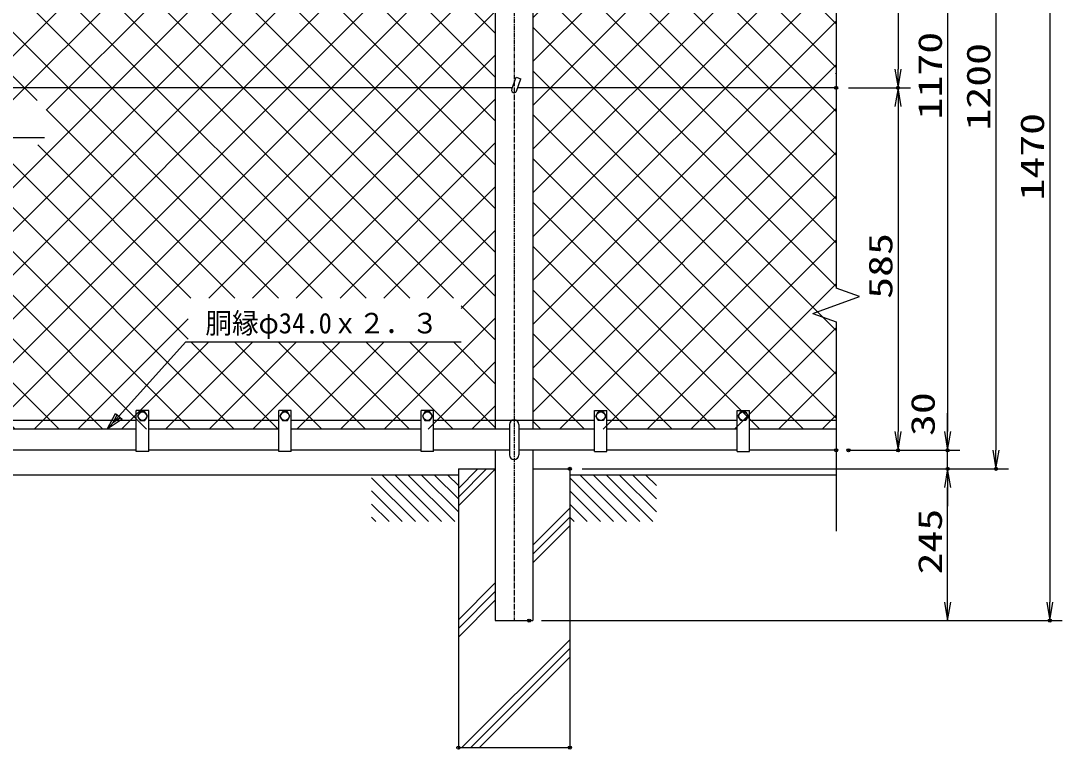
# Model space of a CAD drawing. Units: millimetres, scale not verified. Extents: x -2950 to 2950, y -2100 to 2100.
# Drawn here: x -1584 to 98, y -189 to 986 of the extents above; entities that cross this region are included whole.
import ezdxf
from ezdxf.enums import TextEntityAlignment as Align

# ---------------------------------------------------------------- set-up
doc = ezdxf.new("R2010")
doc.units = ezdxf.units.MM
doc.header["$LTSCALE"] = 10
doc.header["$PDMODE"] = 32
doc.header["$PDSIZE"] = 5
doc.linetypes.add('USER1', pattern=[1.125, 0.75, -0.125, 0.125, -0.125])
for name, color, linetype, lineweight in [('0-1_1', 7, 'Continuous', 25), ('0-2_0', 7, 'Continuous', 25), ('0-3_2', 7, 'Continuous', 25), ('0-4_EXTCNT-L', 2, 'Continuous', 25)]:
    doc.layers.add(name, color=color, linetype=linetype, lineweight=lineweight)
doc.layers.add('0-5_DEFPOINTS', color=7, linetype='Continuous')
doc.styles.add('ＭＳ ゴシック', font='')
doc.styles.get('ＭＳ ゴシック').set_extended_font_data('MS Gothic')

# ---------------------------------------------------------------- blocks, each defined once
blk = doc.blocks.new('C40')
at = {"layer": '0-1_1', "color": 4}
blk.add_line((27324.6, 28577.9), (28030, 27872.4), dxfattribs=at)
blk = doc.blocks.new('C41')
at = {"layer": '0-1_1', "color": 4}
blk.add_line((27492.2, 28622.4), (28242.2, 27872.4), dxfattribs=at)
blk = doc.blocks.new('C42')
at = {"layer": '0-1_1', "color": 4}
blk.add_line((27704.3, 28622.4), (28454.3, 27872.4), dxfattribs=at)
blk = doc.blocks.new('C43')
at = {"layer": '0-1_1', "color": 4}
blk.add_line((27916.4, 28622.4), (28666.4, 27872.4), dxfattribs=at)
blk = doc.blocks.new('C44')
at = {"layer": '0-1_1', "color": 4}
blk.add_line((28128.6, 28622.4), (28724.6, 28026.5), dxfattribs=at)
blk = doc.blocks.new('C45')
at = {"layer": '0-1_1', "color": 4}
blk.add_line((28340.7, 28622.4), (28724.6, 28238.6), dxfattribs=at)
blk = doc.blocks.new('C46')
at = {"layer": '0-1_1', "color": 4}
blk.add_line((28552.8, 28622.4), (28724.6, 28450.7), dxfattribs=at)
blk = doc.blocks.new('C47')
at = {"layer": '0-1_1', "color": 4}
blk.add_line((27324.6, 28365.8), (27817.9, 27872.4), dxfattribs=at)
blk = doc.blocks.new('C48')
at = {"layer": '0-1_1', "color": 4}
blk.add_line((27324.6, 28153.7), (27605.8, 27872.4), dxfattribs=at)
blk = doc.blocks.new('C49')
at = {"layer": '0-1_1', "color": 4}
blk.add_line((27324.6, 27941.5), (27393.6, 27872.4), dxfattribs=at)
blk = doc.blocks.new('C50')
at = {"layer": '0-1_1', "color": 4}
blk.add_line((30524.6, 28577.9), (31230, 27872.4), dxfattribs=at)
blk = doc.blocks.new('C51')
at = {"layer": '0-1_1', "color": 4}
blk.add_line((30692.2, 28622.4), (31442.2, 27872.4), dxfattribs=at)
blk = doc.blocks.new('C52')
at = {"layer": '0-1_1', "color": 4}
blk.add_line((30904.3, 28622.4), (31654.3, 27872.4), dxfattribs=at)
blk = doc.blocks.new('C53')
at = {"layer": '0-1_1', "color": 4}
blk.add_line((31116.4, 28622.4), (31866.4, 27872.4), dxfattribs=at)
blk = doc.blocks.new('C54')
at = {"layer": '0-1_1', "color": 4}
blk.add_line((31328.6, 28622.4), (31924.6, 28026.5), dxfattribs=at)
blk = doc.blocks.new('C55')
at = {"layer": '0-1_1', "color": 4}
blk.add_line((31540.7, 28622.4), (31924.6, 28238.6), dxfattribs=at)
blk = doc.blocks.new('C56')
at = {"layer": '0-1_1', "color": 4}
blk.add_line((31752.8, 28622.4), (31924.6, 28450.7), dxfattribs=at)
blk = doc.blocks.new('C57')
at = {"layer": '0-1_1', "color": 4}
blk.add_line((30524.6, 28365.8), (31017.9, 27872.4), dxfattribs=at)
blk = doc.blocks.new('C58')
at = {"layer": '0-1_1', "color": 4}
blk.add_line((30524.6, 28153.7), (30805.8, 27872.4), dxfattribs=at)
blk = doc.blocks.new('C59')
at = {"layer": '0-1_1', "color": 4}
blk.add_line((30524.6, 27941.5), (30593.6, 27872.4), dxfattribs=at)
blk = doc.blocks.new('C66')
at = {"layer": '0-1_1', "color": 4}
blk.add_line((28724.6, 28124.5), (29322.5, 28722.4), dxfattribs=at)
blk = doc.blocks.new('C67')
at = {"layer": '0-1_1', "color": 4}
blk.add_line((28724.6, 28266), (29181, 28722.4), dxfattribs=at)
blk = doc.blocks.new('C68')
at = {"layer": '0-1_1', "color": 4}
blk.add_line((28724.6, 28407.4), (29039.6, 28722.4), dxfattribs=at)
blk = doc.blocks.new('C69')
at = {"layer": '0-1_1', "color": 4}
blk.add_line((29065.1, 24222.4), (30524.6, 25681.9), dxfattribs=at)
blk = doc.blocks.new('C70')
at = {"layer": '0-1_1', "color": 4}
blk.add_line((28923.7, 24222.4), (30524.6, 25823.3), dxfattribs=at)
blk = doc.blocks.new('C71')
at = {"layer": '0-1_1', "color": 4}
blk.add_line((28782.3, 24222.4), (30524.6, 25964.7), dxfattribs=at)
blk = doc.blocks.new('C78')
at = {"layer": '0-1_1', "color": 4}
blk.add_line((34816.5, 35106.8), (34824.6, 35099.4), dxfattribs=at)
blk = doc.blocks.new('DARROWS')
at = {"layer": '0-2_0', "color": 2}
blk.add_line((0, 0), (-9.991, 0), dxfattribs=at)
blk.add_lwpolyline([(-10, -1.667), (0, 0), (-10, 1.667)], dxfattribs=at)
blk = doc.blocks.new('X99')
at = {"layer": '0-2_0', "color": 4}
for p, q in [((14237.6, 23430), (24869.9, 34062.3)), ((14237.6, 30501.1), (17798.8, 34062.3)), ((14237.6, 31208.2), (17091.7, 34062.3)), ((14237.6, 31915.3), (16384.6, 34062.3)), ((14237.6, 32622.4), (15677.5, 34062.3)), ((14237.6, 33329.5), (14970.4, 34062.3)), ((14237.6, 34036.6), (14263.3, 34062.3)), ((14647, 23132.3), (25577, 34062.3)), ((17477.4, 31313), (14728.1, 34062.3)), ((17477.4, 32020.1), (15435.2, 34062.3)), ((17477.4, 32727.2), (16142.3, 34062.3)), ((17527.3, 33384.4), (16849.4, 34062.3)), ((18234.4, 33384.4), (17556.5, 34062.3)), ((17828, 33384.4), (18505.9, 34062.3)), ((18941.5, 33384.4), (18263.6, 34062.3)), ((18379.4, 28278.9), (24162.8, 34062.3)), ((18535.1, 33384.4), (19213, 34062.3)), ((19648.6, 33384.4), (18970.7, 34062.3)), ((19242.3, 33384.4), (19920.1, 34062.3)), ((20355.7, 33384.4), (19677.8, 34062.3)), ((19949.4, 33384.4), (20627.2, 34062.3)), ((21062.8, 33384.4), (20384.9, 34062.3)), ((20656.5, 33384.4), (21334.4, 34062.3)), ((25631.6, 29522.7), (21092.1, 34062.3)), ((21154.9, 31761.5), (23455.7, 34062.3)), ((21154.9, 32468.6), (22748.6, 34062.3)), ((21154.9, 33175.7), (22041.5, 34062.3)), ((25631.6, 30229.8), (21799.2, 34062.3)), ((25631.6, 30936.9), (22506.3, 34062.3)), ((25631.6, 31644), (23213.4, 34062.3)), ((25631.6, 32351.1), (23920.5, 34062.3)), ((25631.6, 33058.2), (24627.6, 34062.3)), ((25631.6, 33765.3), (25334.7, 34062.3)), ((22837.6, 25245.6), (14237.6, 33845.6)), ((15354.1, 23132.3), (25631.6, 33409.8)), ((22130.5, 25245.6), (14237.6, 33138.5)), ((25631.6, 28815.6), (21154.9, 33292.3)), ((14237.6, 29794), (17477.4, 33033.7)), ((16061.2, 23132.3), (25631.6, 32702.7)), ((25631.6, 28108.5), (21154.9, 32585.2)), ((18232.7, 28436.4), (14237.6, 32431.4)), ((14237.6, 29086.9), (17477.4, 32326.6)), ((16768.3, 23132.3), (25631.6, 31995.6)), ((25631.6, 27401.4), (21154.9, 31878.1)), ((17525.6, 28436.4), (14237.6, 31724.3)), ((14237.6, 28379.8), (17477.4, 31619.5)), ((17475.4, 23132.3), (25631.6, 31288.5)), ((14237.6, 26965.6), (18483, 31211)), ((14237.6, 27672.7), (17775.9, 31211)), ((16415.6, 28436.4), (19190.2, 31211)), ((17122.7, 28436.4), (19897.3, 31211)), ((23544.8, 25245.6), (17579.4, 31211)), ((17829.8, 28436.4), (20604.4, 31211)), ((24251.9, 25245.6), (18286.5, 31211)), ((24959, 25245.6), (18993.6, 31211)), ((25631.6, 25280.1), (19700.7, 31211)), ((25631.6, 25987.2), (20407.8, 31211)), ((25631.6, 26694.3), (21114.9, 31211)), ((16818.4, 28436.4), (14237.6, 31017.2)), ((18182.5, 23132.3), (25631.6, 30581.4)), ((16390.3, 28157.4), (14237.6, 30310.1)), ((21003, 25245.6), (25631.6, 29874.3)), ((20708.3, 23132.3), (14237.6, 29603)), ((21710.1, 25245.6), (25631.6, 29167.2)), ((20001.2, 23132.3), (14237.6, 28895.9)), ((22417.2, 25245.6), (25631.6, 28460.1)), ((14237.6, 26258.4), (16390.3, 28411.1)), ((21423.4, 25245.6), (18379.4, 28289.6)), ((19294.1, 23132.3), (14237.6, 28188.8)), ((23124.3, 25245.6), (25631.6, 27753)), ((14237.6, 24137.1), (17820.1, 27719.6)), ((14237.6, 24844.2), (17113, 27719.6)), ((14237.6, 25551.3), (16405.9, 27719.6)), ((21415.4, 23132.3), (16828.1, 27719.6)), ((20669.2, 24585.6), (17535.2, 27719.6)), ((20716.3, 25245.6), (18242.3, 27719.6)), ((18587, 23132.3), (14237.6, 27481.7)), ((23831.4, 25245.6), (25631.6, 27045.8)), ((17879.9, 23132.3), (14237.6, 26774.6)), ((24538.5, 25245.6), (25631.6, 26338.7)), ((17172.8, 23132.3), (14237.6, 26067.5)), ((25079.6, 25079.6), (25631.6, 25631.6)), ((16465.7, 23132.3), (14237.6, 25360.3)), ((25631.6, 24572.9), (25079.6, 25125)), ((18889.6, 23132.3), (20669.2, 24911.8)), ((23839.4, 23132.3), (25631.6, 24924.5)), ((15758.6, 23132.3), (14237.6, 24653.2)), ((19596.7, 23132.3), (21006.7, 24542.3)), ((20303.9, 23132.3), (21713.9, 24542.3)), ((22122.6, 23132.3), (20712.6, 24542.3)), ((21011, 23132.3), (22421, 24542.3)), ((22829.7, 23132.3), (21419.7, 24542.3)), ((21718.1, 23132.3), (23128.1, 24542.3)), ((23536.8, 23132.3), (22126.8, 24542.3)), ((22425.2, 23132.3), (23835.2, 24542.3)), ((24243.9, 23132.3), (22833.9, 24542.3)), ((23132.3, 23132.3), (24542.3, 24542.3)), ((24951, 23132.3), (23541, 24542.3)), ((25631.6, 23158.7), (24248.1, 24542.3)), ((25631.6, 23865.8), (24955.2, 24542.3)), ((24546.5, 23132.3), (25631.6, 24217.4)), ((15051.5, 23132.3), (14237.6, 23946.1)), ((25253.6, 23132.3), (25631.6, 23510.3)), ((14344.4, 23132.3), (14237.6, 23239))]:
    blk.add_line(p, q, dxfattribs=at)
blk = doc.blocks.new('X100')
at = {"layer": '0-2_0', "color": 4}
for p, q in [((26237.6, 29773.2), (30526.7, 34062.3)), ((26237.6, 30480.3), (29819.6, 34062.3)), ((26237.6, 31187.4), (29112.5, 34062.3)), ((26237.6, 31894.5), (28405.4, 34062.3)), ((26237.6, 32601.6), (27698.3, 34062.3)), ((26237.6, 33308.7), (26991.2, 34062.3)), ((26237.6, 34015.8), (26284.1, 34062.3)), ((31134.6, 29676.6), (26748.9, 34062.3)), ((31134.6, 30383.7), (27456, 34062.3)), ((31134.6, 31090.8), (28163.1, 34062.3)), ((31134.6, 31797.9), (28870.2, 34062.3)), ((31134.6, 32505), (29577.3, 34062.3)), ((31134.6, 33212.1), (30284.4, 34062.3)), ((31134.6, 33919.2), (30991.5, 34062.3)), ((26237.6, 29066.1), (31134.6, 33963.1)), ((31134.6, 28969.4), (26237.6, 33866.4)), ((26237.6, 28359), (31134.6, 33256)), ((31134.6, 28262.3), (26237.6, 33159.3)), ((26237.6, 27651.8), (31134.6, 32548.8)), ((31134.6, 27555.2), (26237.6, 32452.2)), ((26237.6, 26944.7), (31134.6, 31841.7)), ((31134.6, 26848.1), (26237.6, 31745.1)), ((26237.6, 26237.6), (31134.6, 31134.6)), ((31134.6, 26141), (26237.6, 31038)), ((26237.6, 25530.5), (31134.6, 30427.5)), ((31134.6, 25433.9), (26237.6, 30330.9)), ((26237.6, 24823.4), (31134.6, 29720.4)), ((31134.6, 24726.8), (26237.6, 29623.8)), ((26237.6, 24116.3), (31134.6, 29013.3)), ((31134.6, 24019.7), (26237.6, 28916.7)), ((26237.6, 23409.2), (31134.6, 28306.2)), ((31134.6, 23312.6), (26237.6, 28209.6)), ((26667.8, 23132.3), (31134.6, 27599.1)), ((30607.8, 23132.3), (26237.6, 27502.5)), ((29900.7, 23132.3), (26237.6, 26795.4)), ((27374.9, 23132.3), (31134.6, 26892)), ((29193.6, 23132.3), (26237.6, 26088.3)), ((28082, 23132.3), (31134.6, 26184.9)), ((28789.1, 23132.3), (31134.6, 25477.8)), ((28486.5, 23132.3), (26237.6, 25381.2)), ((29496.2, 23132.3), (31134.6, 24770.7)), ((27779.4, 23132.3), (26237.6, 24674.1)), ((30203.3, 23132.3), (31134.6, 24063.6)), ((27072.3, 23132.3), (26237.6, 23967)), ((26365.2, 23132.3), (26237.6, 23259.8)), ((30910.5, 23132.3), (31134.6, 23356.5))]:
    blk.add_line(p, q, dxfattribs=at)

msp = doc.modelspace()

# ---------------------------------------------------------------- linework, layer by layer
at = {"layer": '0-1_1', "color": 4}
for p, q in [((-267.42, 1508.63), (-267.42, 554.94)), ((-229.84, 541.26), (-267.42, 554.94)), ((-305.01, 513.9), (-229.84, 541.26)), ((-305.01, 513.9), (-267.42, 500.22)), ((-267.42, 500.22), (-267.42, 162.22)), ((-757.12, 139.74), (-697.42, 199.44)), ((-757.12, 125.6), (-697.42, 185.3)), ((-757.12, 111.46), (-697.42, 171.16)), ((-877.42, 19.44), (-817.72, 79.14)), ((-877.42, 5.3), (-817.72, 65)), ((-877.42, -8.84), (-817.72, 50.86))]:
    msp.add_line(p, q, dxfattribs=at)
at = {"layer": '0-1_1', "color": 4, "linetype": 'USER1'}
msp.add_line((-787.42, 1496.08), (-787.42, 18.08), dxfattribs=at)
at = {"layer": '0-1_1', "color": 2}
for p, q in [((-87.42, 1433.08), (-87.42, 323.08)), ((-9.32, 1433.08), (-9.32, 293.08))]:
    msp.add_line(p, q, dxfattribs=at)
at = {"layer": '0-1_1'}
for p, q in [((-817.72, 1420.08), (-817.72, 327.08)), ((-757.12, 1420.08), (-757.12, 327.08)), ((-783.67, 872.95), (-776.48, 892.68)), ((-817.72, 878.08), (-1981.8, 878.08)), ((-790.31, 878.08), (-817.72, 878.08)), ((-267.42, 878.08), (-781.8, 878.08)), ((-1397.42, 291.08), (-1397.42, 357.08)), ((-1377.42, 357.08), (-1397.42, 357.08)), ((-1377.42, 291.08), (-1377.42, 357.08)), ((-1167.42, 291.08), (-1167.42, 357.08)), ((-1147.42, 357.08), (-1167.42, 357.08)), ((-1147.42, 291.08), (-1147.42, 357.08)), ((-937.42, 291.08), (-937.42, 357.08)), ((-917.42, 357.08), (-937.42, 357.08)), ((-917.42, 291.08), (-917.42, 357.08)), ((-657.42, 291.08), (-657.42, 357.08)), ((-657.42, 357.08), (-637.42, 357.08)), ((-637.42, 291.08), (-637.42, 357.08)), ((-427.42, 291.08), (-427.42, 357.08)), ((-427.42, 357.08), (-407.42, 357.08)), ((-407.42, 291.08), (-407.42, 357.08)), ((-1397.42, 341.08), (-1607.42, 341.08)), ((-1167.42, 341.08), (-1377.42, 341.08)), ((-937.42, 341.08), (-1147.42, 341.08)), ((-817.72, 341.08), (-917.42, 341.08)), ((-657.42, 341.08), (-817.72, 341.08)), ((-427.42, 341.08), (-637.42, 341.08)), ((-267.42, 341.08), (-407.42, 341.08)), ((-1397.42, 327.08), (-1607.42, 327.08)), ((-1167.42, 327.08), (-1377.42, 327.08)), ((-937.42, 327.08), (-1147.42, 327.08)), ((-817.72, 327.08), (-917.42, 327.08)), ((-794.92, 327.08), (-817.72, 327.08)), ((-794.92, 334.58), (-794.92, 285.58)), ((-779.92, 334.58), (-779.92, 285.58)), ((-657.42, 327.08), (-779.92, 327.08)), ((-427.42, 327.08), (-637.42, 327.08)), ((-267.42, 327.08), (-407.42, 327.08)), ((-1397.42, 293.08), (-1607.42, 293.08)), ((-1377.42, 291.08), (-1397.42, 291.08)), ((-1167.42, 293.08), (-1377.42, 293.08)), ((-1147.42, 291.08), (-1167.42, 291.08)), ((-937.42, 293.08), (-1147.42, 293.08)), ((-917.42, 291.08), (-937.42, 291.08)), ((-817.72, 293.08), (-917.42, 293.08)), ((-817.72, 293.08), (-817.72, 18.08)), ((-794.92, 293.08), (-817.72, 293.08)), ((-657.42, 293.08), (-779.92, 293.08)), ((-757.12, 293.08), (-757.12, 18.08)), ((-657.42, 291.08), (-637.42, 291.08)), ((-427.42, 293.08), (-637.42, 293.08)), ((-427.42, 291.08), (-407.42, 291.08)), ((-267.42, 293.08), (-407.42, 293.08)), ((-877.42, 253.08), (-1897.42, 253.08)), ((-877.42, 263.08), (-877.42, -186.92)), ((-877.42, 263.08), (-817.72, 263.08)), ((-757.12, 263.08), (-697.42, 263.08)), ((-697.42, 263.08), (-697.42, -186.92)), ((-267.42, 253.08), (-697.42, 253.08)), ((-817.72, 18.08), (-757.12, 18.08)), ((-877.42, -186.92), (-697.42, -186.92))]:
    msp.add_line(p, q, dxfattribs=at)
at = {"layer": '0-1_1', "color": 1}
for p, q in [((-227.42, 293.08), (-67.42, 293.08)), ((-677.42, 263.08), (10.68, 263.08))]:
    msp.add_line(p, q, dxfattribs=at)
at = {"layer": '0-1_1'}
msp.add_lwpolyline([(-791.18, 875.69), (-784, 895.42), (-776.48, 892.68)], dxfattribs=at)
at = {"layer": '0-1_1', "color": 4}
for points in [[(-1785.2, 878.08), (-1745.2, 798.08), (-1545.7, 798.08)], [(-1444.48, 327.08), (-1317.42, 468.08), (-872.92, 468.08)], [(-1423.13, 345.54), (-1435.11, 337.48), (-1428.33, 350.23)]]:
    msp.add_lwpolyline(points, dxfattribs=at)
msp.add_lwpolyline([(-1420.53, 343.2), (-1444.48, 327.08), (-1430.93, 352.57)], close=True, dxfattribs=at)
at = {"layer": '0-1_1'}
for centre, radius, start, end in [((-787.42, 874.32), 4, 159.99965, 339.99972), ((-787.42, 334.58), 7.5, 0, 180), ((-787.42, 285.58), 7.5, 180, 0)]:
    msp.add_arc(centre, radius, start, end, dxfattribs=at)
at = {"layer": '0-3_2'}
for p, q in [((-931.42, 355.01), (-935.42, 348.08)), ((-923.42, 355.01), (-931.42, 355.01)), ((-919.42, 348.08), (-923.42, 355.01)), ((-425.42, 348.08), (-421.42, 355.01)), ((-421.42, 355.01), (-413.42, 355.01)), ((-413.42, 355.01), (-409.42, 348.08)), ((-935.42, 348.08), (-931.42, 341.15)), ((-931.42, 341.15), (-923.42, 341.15)), ((-923.42, 341.15), (-919.42, 348.08)), ((-421.42, 341.15), (-425.42, 348.08)), ((-413.42, 341.15), (-421.42, 341.15)), ((-409.42, 348.08), (-413.42, 341.15))]:
    msp.add_line(p, q, dxfattribs=at)
for points in [[(-1379.42, 348.08), (-1383.42, 355.01), (-1391.42, 355.01), (-1395.42, 348.08), (-1391.42, 341.15), (-1383.42, 341.15)], [(-1149.42, 348.08), (-1153.42, 355.01), (-1161.42, 355.01), (-1165.42, 348.08), (-1161.42, 341.15), (-1153.42, 341.15)], [(-655.42, 348.08), (-651.42, 355.01), (-643.42, 355.01), (-639.42, 348.08), (-643.42, 341.15), (-651.42, 341.15)]]:
    msp.add_lwpolyline(points, close=True, dxfattribs=at)
for centre in [(-1387.42, 348.08), (-1157.42, 348.08), (-927.42, 348.08), (-647.42, 348.08), (-417.42, 348.08)]:
    msp.add_circle(centre, 6.93, dxfattribs=at)
at = {"layer": '0-4_EXTCNT-L'}
for p, q in [((77.6, 1458.08), (77.6, 48.08)), ((-167.42, 1433.08), (-167.42, 908.08)), ((-167.42, 848.08), (-167.42, 323.08)), ((-87.42, 323.08), (-87.42, 353.08)), ((-87.42, 263.08), (-87.42, 293.08)), ((-87.42, 233.08), (-87.42, 203.08)), ((-87.42, 48.08), (-87.42, 233.08))]:
    msp.add_line(p, q, dxfattribs=at)
at = {"layer": '0-4_EXTCNT-L', "color": 1}
for p, q in [((-247.42, 878.08), (-147.42, 878.08)), ((-247.42, 878.08), (-147.42, 878.08)), ((-247.42, 293.08), (-147.42, 293.08)), ((-227.42, 293.08), (-67.42, 293.08)), ((-677.42, 263.08), (-67.42, 263.08)), ((-677.42, 263.08), (-67.42, 263.08)), ((-743.12, 18.08), (97.6, 18.08)), ((-743.12, 18.08), (-67.42, 18.08))]:
    msp.add_line(p, q, dxfattribs=at)
at = {"layer": '0-5_DEFPOINTS'}
for p in [(-267.42, 878.08), (-167.42, 878.08), (-267.42, 293.08), (-247.42, 293.08), (-247.42, 293.08), (-167.42, 293.08), (-87.42, 293.08), (-697.42, 263.08), (-87.42, 263.08), (-9.32, 263.08), (-763.12, 18.08), (77.6, 18.08), (-877.42, -186.92), (-697.42, -186.92)]:
    msp.add_point(p, dxfattribs=at)

# ---------------------------------------------------------------- block references
at = {"layer": '0-1_1', "xscale": 3, "yscale": 3, "rotation": 270}
for p in [(-87.42, 293.08), (-9.32, 263.08)]:
    msp.add_blockref('DARROWS', p, dxfattribs=at)
at = {"layer": '0-2_0', "xscale": 0.1, "yscale": 0.1}
for name in ['C78', 'C41', 'C42', 'C43', 'C44', 'C45', 'C46', 'C66', 'C67', 'C68', 'C51', 'C52', 'C53', 'C54', 'C55', 'C56', 'C40', 'C50', 'C47', 'C57', 'C48', 'C58', 'C49', 'C59', 'C71', 'C70', 'C69']:
    msp.add_blockref(name, (-3749.88, -2609.16), dxfattribs=at)
at = {"layer": '0-4_EXTCNT-L', "xscale": 0.1, "yscale": 0.1}
for name in ['X99', 'X100']:
    msp.add_blockref(name, (-3380.89, -1986.14), dxfattribs=at)
at = {"layer": '0-4_EXTCNT-L', "xscale": 3, "yscale": 3}
for p, rotation in [((-167.42, 878.08), 270), ((-167.42, 878.08), 90), ((-167.42, 293.08), 270), ((-87.42, 293.08), 270), ((-87.42, 263.08), 90), ((-87.42, 263.08), 90), ((-87.42, 18.08), 270), ((77.6, 18.08), 270)]:
    msp.add_blockref('DARROWS', p, dxfattribs=dict(at, rotation=rotation))

# ---------------------------------------------------------------- texts
at = {"layer": '0-1_1', "color": 3, "style": 'ＭＳ ゴシック', "width": 1.35}
for s, p in [('1170', (-85.02, 827.08)), ('1200', (-6.92, 809.08))]:
    msp.add_text(s, height=38.49, rotation=90, dxfattribs=at).set_placement(p, align=Align.BOTTOM_LEFT)
at = {"layer": '0-1_1', "color": 4, "style": 'ＭＳ ゴシック', "width": 0.95}
msp.add_text('胴縁φ34.0ｘ２．３', height=33.17, dxfattribs=at).set_placement((-1285.92, 471.7), align=Align.BOTTOM_LEFT)
at = {"layer": '0-4_EXTCNT-L', "color": 3, "style": 'ＭＳ ゴシック', "width": 1.35}
for s, p in [('1470', (80, 696.08)), ('585', (-165.02, 537.58)), ('30', (-96.61, 316.1)), ('245', (-85.02, 92.58))]:
    msp.add_text(s, height=38.49, rotation=90, dxfattribs=at).set_placement(p, align=Align.BOTTOM_LEFT)

doc.saveas('drawing.dxf')
